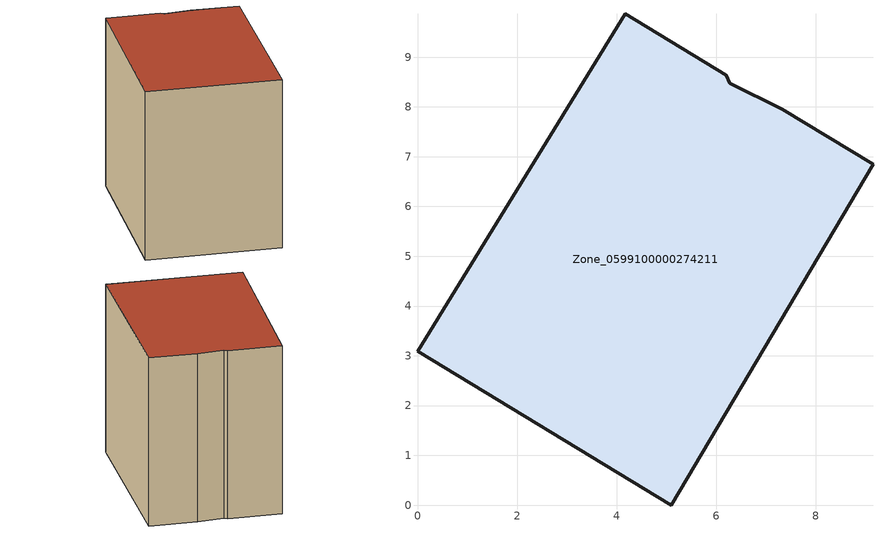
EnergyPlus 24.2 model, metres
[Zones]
Zone_0599100000274211
 floor ground (C_G): 6.27,8.47 7.33,7.96 9.15,6.85 5.1,0 0,3.09 4.17,9.87 6.2,8.64 z0
 wall outside (C_F): 5.1,0 9.15,6.85 7.33,7.96 6.27,8.47 6.2,8.64 4.17,9.87 0,3.09 5.1,0 z0:7.82
 roof outside (C_R): 7.33,7.96 6.27,8.47 6.2,8.64 4.17,9.87 0,3.09 5.1,0 9.15,6.85 z7.82
[BUILDING]
Pand.0599100000274211: North Axis=0; Terrain=City; Loads Convergence Tolerance Value=0.04; Temperature Convergence Tolerance Value=0.4; Solar Distribution=FullExterior; Maximum Number of Warmup Days=25; Minimum Number of Warmup Days=1
[Site:Location]
Rotterdam.The.Hague.AP_ZH_NLD Design_Conditions: Latitude=51.96; Longitude=4.45; Time Zone=1; Elevation=-4.5
[SITE:GROUNDTEMPERATURE:BUILDINGSURFACE]
18, 18, 18, 18, 18, 18, 18, 18, 18, 18, 18, 18
[MATERIAL] Thermal Absorptance=0.9; Solar Absorptance=0.7; Visible Absorptance=0.7
Name | Roughness | Thickness | Conductivity | Density | Specific Heat
G.TI.1946-1964 | MediumSmooth | 0.15 | 1 | 540 | 1210
F.TI.1946-1964 | Rough | 0.3 | 0.857143 | 1920 | 840
R.TI.1946-1964 | MediumRough | 0.2 | 0.277778 | 1500 | 1000
[CONSTRUCTION]
C_G: G.TI.1946-1964
C_F: F.TI.1946-1964
C_R: R.TI.1946-1964
[ZONE]
Zone_0599100000274211: Type=1; Multiplier=1; Ceiling Height=Autocalculate; Volume=Autocalculate; Floor Area=autocalculate; Part of Total Floor Area=Yes
[ZONEINFILTRATION:DESIGNFLOWRATE]
Infil_Zone_0599100000274211: Zone or ZoneList or Space or SpaceList=Zone_0599100000274211; Schedule=AlwaysOn; Design Flow Rate Calculation Method=Flow/Area; Flow Rate per Floor Area=0.003; Constant Term Coefficient=1; Temperature Term Coefficient=0; Velocity Term Coefficient=0; Velocity Squared Term Coefficient=0
[HVACTEMPLATE:ZONE:IDEALLOADSAIRSYSTEM]
Zone_0599100000274211: Maximum Heating Supply Air Temperature=50; Minimum Cooling Supply Air Temperature=13; Maximum Heating Supply Air Humidity Ratio=0.0156; Minimum Cooling Supply Air Humidity Ratio=0.0077; Heating Limit=NoLimit; Cooling Limit=NoLimit; Dehumidification Control Type=ConstantSensibleHeatRatio; Cooling Sensible Heat Ratio=0.7; Dehumidification Setpoint=60; Humidification Control Type=None; Humidification Setpoint=30; Outdoor Air Method=None; Outdoor Air Flow Rate per Person=0.00944; Outdoor Air Flow Rate per Zone Floor Area=0; Outdoor Air Flow Rate per Zone=0; Demand Controlled Ventilation Type=None; Outdoor Air Economizer Type=NoEconomizer; Heat Recovery Type=None; Sensible Heat Recovery Effectiveness=0.7; Latent Heat Recovery Effectiveness=0.65
[ZONECONTROL:THERMOSTAT]
ThermostatControl_Zone_0599100000274211: Zone or ZoneList=Zone_0599100000274211; Control Type Schedule=DualSetpointControlType; Control 1=Thermostat_Zone_0599100000274211; Temperature Difference Between Cutout And Setpoint=0
[THERMOSTATSETPOINT:DUALSETPOINT]
Thermostat_Zone_0599100000274211: Heating Setpoint Temperature Schedule=HeatingSetpoint_Zone_0599100000274211; Cooling Setpoint Temperature Schedule=CoolingSetpoint_Zone_0599100000274211
[SCHEDULE:COMPACT]
HeatingSetpoint_Zone_0599100000274211: Through: 12/31, For: AllDays, Until: 24:00, 21
CoolingSetpoint_Zone_0599100000274211: Through: 12/31, For: AllDays, Until: 24:00, 24
DualSetpointControlType: Through: 12/31, For: AllDays, Until: 24:00, 4
AlwaysOn: Through: 12/31, For: AllDays, Until: 24:00, 1
